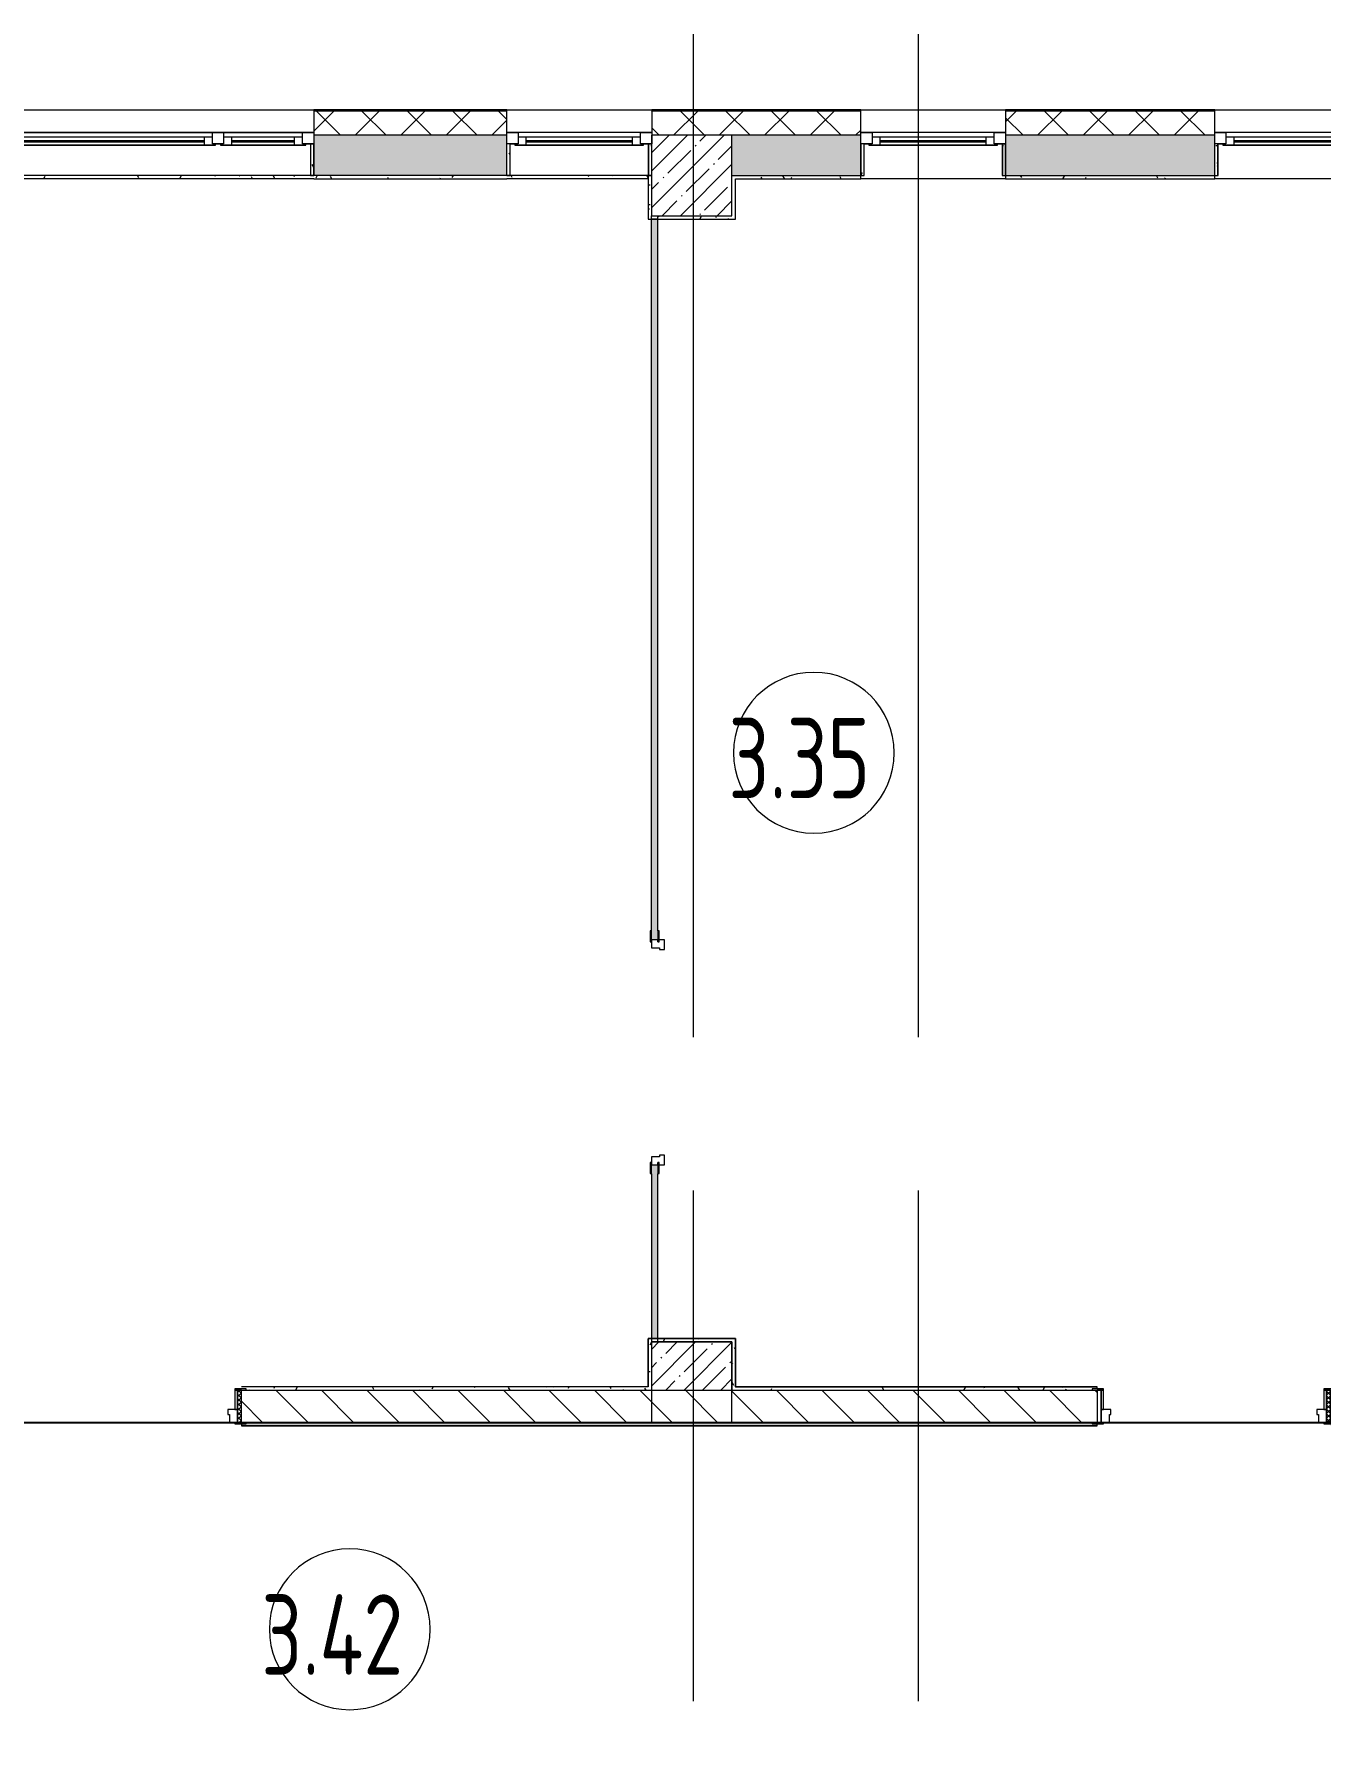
# Model space of a CAD drawing. Header units: millimetres. Extents: x -625 to 415037, y -3642 to 102118.
# Drawn here: x 390939 to 398937, y 11390 to 22028 of the extents above; entities that cross this region are included whole.
import ezdxf

# ---------------------------------------------------------------- set-up
doc = ezdxf.new("R2010")
doc.units = ezdxf.units.MM
doc.linetypes.add('Осевая', pattern=[6350, 1270, -952.5, 3175, -952.5])
for name, color, linetype, lineweight in [('A-AREA-IDEN', 7, 'Continuous', 9), ('A-DOOR-FRAM-2', 7, 'Continuous', 5), ('A-GLAZ', 7, 'Continuous', 9), ('A-GLAZ-1', 7, 'Continuous', 5), ('A-WALL', 7, 'Continuous', 5), ('I-WALL', 7, 'Continuous', 5), ('S-COLS', 7, 'Continuous', 9), ('S-COLS-1', 7, 'Continuous', 5), ('Оси', 7, 'Continuous', 9), ('Оси-2', 7, 'Осевая', 9)]:
    doc.layers.add(name, color=color, linetype=linetype, lineweight=lineweight)
doc.layers.add('A-AREA-PATT-3', color=7, linetype='Continuous', lineweight=5, true_color=0xe6fae8, transparency=1)
for name, color, linetype, lineweight, true_color in [('A-DOOR-1', 7, 'Continuous', 5, 0xc0c0c0), ('A-DOOR-FRAM-1', 7, 'Continuous', 5, 0xc0c0c0), ('A-WALL-1', 9, 'Continuous', 5, 0x808080), ('A-WALL-FNSH-1', 9, 'Continuous', 5, 0x808080)]:
    doc.layers.add(name, color=color, linetype=linetype, lineweight=lineweight, true_color=true_color)
doc.layers.get('A-DOOR-1').off()
doc.styles.add('СПДС', font='ГОСТ тип А.ttf', dxfattribs={"width": 0.9})
pattern_1 = [(45, (289227.4, 1e-08), (-114.04925, 114.04925), []), (45, (289341.45, 1e-08), (-114.04925, 114.04925), [201.612, -40.322, 6.706, -33.617])]
pattern_2 = [(0, (289227.4, 1e-08), (243.84, 60.96), [20.117, -162.763, 20.117, -162.763, -975.36]), (0, (289227.4, 1e-08), (243.84, 60.96), [-365.76, 20.117, -345.643, 20.117, -162.763, -426.72]), (0, (289227.4, 1e-08), (243.84, 60.96), [-914.4, 20.117, -101.803, 20.117, -284.683]), (120, (289318.84, 30.48), (-174.71291, 180.691634), [20.117, -162.763, 20.117, -162.763, -975.36]), (120, (289318.84, 30.48), (-174.71291, 180.691634), [-365.76, 20.117, -345.643, 20.117, -162.763, -426.72]), (120, (289318.84, 30.48), (-174.71291, 180.691634), [-914.4, 20.117, -101.803, 20.117, -284.683]), (240, (289349.32, 152.4), (-69.12709, -241.651634), [20.117, -162.763, 20.117, -162.763, -975.36]), (240, (289349.32, 152.4), (-69.12709, -241.651634), [-365.76, 20.117, -345.643, 20.117, -162.763, -426.72]), (240, (289349.32, 152.4), (-69.12709, -241.651634), [-914.4, 20.117, -101.803, 20.117, -284.683])]

# ---------------------------------------------------------------- blocks, each defined once
blk = doc.blocks.new('120_Окно_СКБ_1Ст - 120_Окно_СКБ_1Ст 900х2500_h_ с форточкой-22876038-Объем проектирования 3 этажа')
at = {"layer": 'A-GLAZ'}
for p, q in [((-450, -127), (-450, -57)), ((-450, -57), (-380, -57)), ((-380, -57), (-380, -127)), ((380, -87), (-380, -87)), ((-380, -87), (-380, -127)), ((-330, -137), (-330, -87)), ((330, -137), (330, -87)), ((380, -127), (380, -57)), ((380, -57), (450, -57)), ((380, -127), (380, -87)), ((450, -57), (450, -127)), ((-380, -127), (-450, -127)), ((-380, -127), (-400, -127)), ((-400, -127), (-400, -137)), ((-400, -137), (400, -137)), ((400, -137), (-400, -137)), ((450, -127), (380, -127)), ((400, -127), (380, -127)), ((400, -137), (400, -127))]:
    blk.add_line(p, q, dxfattribs=at)
at = {"layer": 'A-GLAZ-1'}
for p, q in [((450, -57), (-450, -57)), ((-430, -127), (-400, -127)), ((-330, -107), (330, -107)), ((330, -117), (-330, -117)), ((400, -127), (450, -127))]:
    blk.add_line(p, q, dxfattribs=at)
blk = doc.blocks.new('120_Окно_СКБ_1Ст - 120_Окно_СКБ_1Ст 900х2500_h_ с форточкой-V559-Объем проектирования 3 этажа')
at = {"layer": 'A-GLAZ'}
for p, q in [((-450, -127), (-450, -57)), ((-450, -57), (-380, -57)), ((-380, -57), (-380, -127)), ((380, -87), (-380, -87)), ((-380, -87), (-380, -127)), ((-330, -137), (-330, -87)), ((330, -137), (330, -87)), ((380, -127), (380, -57)), ((380, -57), (450, -57)), ((380, -127), (380, -87)), ((450, -57), (450, -127)), ((-380, -127), (-450, -127)), ((-380, -127), (-400, -127)), ((-400, -127), (-400, -137)), ((-400, -137), (400, -137)), ((400, -137), (-400, -137)), ((450, -127), (380, -127)), ((400, -127), (380, -127)), ((400, -137), (400, -127))]:
    blk.add_line(p, q, dxfattribs=at)
at = {"layer": 'A-GLAZ-1'}
for p, q in [((450, -57), (-450, -57)), ((-430, -127), (-400, -127)), ((-330, -107), (330, -107)), ((330, -117), (-330, -117)), ((400, -127), (450, -127))]:
    blk.add_line(p, q, dxfattribs=at)
blk = doc.blocks.new('120_Окно_СКБ_2Ст_Фрамуга сверху - 120_Окно_СКБ_2Ст_2300х2500_h_ ДОО-V560-Объем проектирования 3 этажа')
at = {"layer": 'A-GLAZ'}
for p, q in [((-1150, -127), (-1150, -57)), ((-1150, -57), (-1080, -57)), ((-1080, -57), (-1080, -127)), ((520, -87), (-1080, -87)), ((-1080, -87), (-1080, -127)), ((-1030, -137), (-1030, -87)), ((470, -137), (470, -87)), ((520, -127), (520, -57)), ((520, -57), (590, -57)), ((520, -127), (520, -87)), ((590, -57), (590, -127)), ((1080, -87), (590, -87)), ((590, -87), (590, -127)), ((640, -137), (640, -87)), ((1030, -137), (1030, -87)), ((1080, -127), (1080, -57)), ((1080, -57), (1150, -57)), ((1080, -127), (1080, -87)), ((1150, -57), (1150, -127)), ((-1080, -127), (-1150, -127)), ((-1080, -127), (-1100, -127)), ((-1100, -127), (-1100, -137)), ((-1100, -137), (540, -137)), ((540, -137), (-1100, -137)), ((590, -127), (520, -127)), ((540, -127), (520, -127)), ((540, -137), (540, -127)), ((590, -127), (570, -127)), ((570, -127), (570, -137)), ((570, -137), (1100, -137)), ((1100, -137), (570, -137)), ((1150, -127), (1080, -127)), ((1100, -127), (1080, -127)), ((1100, -137), (1100, -127))]:
    blk.add_line(p, q, dxfattribs=at)
at = {"layer": 'A-GLAZ-1'}
for p, q in [((1150, -57), (-1150, -57)), ((-1080, -57), (1080, -57)), ((-1130, -127), (-1100, -127)), ((-1030, -107), (470, -107)), ((470, -117), (-1030, -117)), ((540, -127), (570, -127)), ((540, -127), (570, -127)), ((640, -107), (1030, -107)), ((1030, -117), (640, -117)), ((1100, -127), (1150, -127))]:
    blk.add_line(p, q, dxfattribs=at)
blk = doc.blocks.new('110_Дверь_СКБ_2Ст - Д-6_л__ ДОО_Дв_1450x2100h_Дверь из раздевальной в коридор-32357677-Объем проектирования 3 этажа')
at = {"layer": 'A-DOOR-FRAM-2'}
h = blk.add_hatch(dxfattribs=at)
h.set_pattern_fill('FP_40', color=256, style=0, pattern_type=2)
h.set_pattern_definition([(45, (-546.384, 164.685), (-14.1421, 14.1421), []), (135, (-546.384, 164.685), (-14.1421, -14.1421), [])])
h.paths.add_polyline_path([(-713, 100), (-713, -100), (-688, -100), (-688, 100)])
at = {"layer": 'A-DOOR-FRAM-1'}
for p, q in [((-672, 108), (-742, 108)), ((-742, 108), (-742, 100)), ((-672, 100), (-672, 108)), ((768, 108), (698, 108)), ((698, 108), (698, 100)), ((768, 100), (768, 108)), ((-742, 100), (-672, 100)), ((-688, 100), (-713, 100)), ((-713, 100), (-713, -100)), ((-638, 100), (-688, 100)), ((-688, 100), (-688, 20)), ((-688, 20), (-628, 20)), ((-688, -100), (-688, 100)), ((-672, 20), (-688, 20)), ((-688, 20), (-688, -100)), ((-672, -100), (-672, 20)), ((-638, 50), (-638, 100)), ((-628, 50), (-638, 50)), ((-628, 20), (-628, 50)), ((662, 50), (652, 50)), ((652, 50), (652, 20)), ((652, 20), (712, 20)), ((662, 100), (662, 50)), ((712, 100), (662, 100)), ((698, 100), (768, 100)), ((712, 20), (698, 20)), ((698, 20), (698, -100)), ((712, 20), (712, 100)), ((738, 100), (712, 100)), ((712, 100), (712, -100)), ((712, -100), (712, 20)), ((738, -100), (738, 100)), ((-672, -100), (-742, -100)), ((-742, -100), (-742, -108)), ((-713, -100), (-688, -100)), ((-688, -100), (-672, -100)), ((-672, -108), (-672, -100)), ((698, -100), (712, -100)), ((768, -100), (698, -100)), ((698, -100), (698, -108)), ((712, -100), (738, -100)), ((768, -108), (768, -100)), ((-742, -108), (-672, -108)), ((698, -108), (768, -108))]:
    blk.add_line(p, q, dxfattribs=at)
blk = doc.blocks.new('BSC_Колонна _Прямоугольная - 500х500-23282986-Объем проектирования 3 этажа')
at = {"layer": 'S-COLS-1'}
h = blk.add_hatch(dxfattribs=at)
h.set_pattern_fill('FP_150', color=256, style=0, pattern_type=2)
h.set_pattern_definition([(45, (-105800, -21150), (-114.04925, 114.04925), []), (45, (-105685.95, -21150), (-114.04925, 114.04925), [201.613, -40.323, 6.706, -33.617])])
h.paths.add_polyline_path([(-250, -250), (250, -250), (250, 250), (-250, 250), (-250, -250)])
for p, q in [((250, 250), (-250, 250)), ((-250, 250), (-250, -250)), ((250, -250), (250, 250)), ((-250, -250), (250, -250))]:
    blk.add_line(p, q, dxfattribs=at)
blk = doc.blocks.new('110_Дверь_СКБ_2Ст - Д-5_п_ Из игровой в коридор-32357676-Объем проектирования 3 этажа')
at = {"layer": 'A-DOOR-FRAM-1'}
for p, q in [((-672, 28), (-742, 28)), ((-742, 28), (-742, 20)), ((-742, 20), (-672, 20)), ((-638, 20), (-688, 20)), ((-688, 20), (-688, -60)), ((-672, 20), (-672, 28)), ((-638, -30), (-638, 20)), ((662, 20), (662, -30)), ((712, 20), (662, 20)), ((768, 28), (698, 28)), ((698, 28), (698, 20)), ((698, 20), (768, 20)), ((712, -60), (712, 20)), ((768, 20), (768, 28)), ((-672, -20), (-742, -20)), ((-742, -20), (-742, -28)), ((-742, -28), (-672, -28)), ((-688, -60), (-628, -60)), ((-672, -19), (-688, -19)), ((-688, -19), (-688, -20)), ((-688, -20), (-672, -20)), ((-672, -20), (-672, -19)), ((-672, -28), (-672, -20)), ((-628, -30), (-638, -30)), ((-628, -60), (-628, -30)), ((662, -30), (652, -30)), ((652, -30), (652, -60)), ((652, -60), (712, -60)), ((712, -19), (698, -19)), ((698, -19), (698, -20)), ((698, -20), (712, -20)), ((768, -20), (698, -20)), ((698, -20), (698, -28)), ((698, -28), (768, -28)), ((712, -20), (712, -19)), ((768, -28), (768, -20))]:
    blk.add_line(p, q, dxfattribs=at)
blk = doc.blocks.new('Марка_Помещения - Номер-25198446-Объем проектирования 3 этажа')
at = {"layer": 'A-AREA-IDEN'}
for start, end in [(360, 180), (180, 360)]:
    blk.add_arc((0, 0), 2.5, start, end, dxfattribs=at)

msp = doc.modelspace()

# ---------------------------------------------------------------- hatches: boundary and pattern name
at = {"layer": 'A-AREA-PATT-3'}
h = msp.add_hatch(color=256, dxfattribs=at)
h.paths.add_polyline_path([(394779, 13921), (394817, 13921), (394817, 15000), (394777, 15000), (394777, 13921)])
h.paths.add_polyline_path([(399567, 14154), (400053, 14154), (400053, 15050), (400049, 15050), (400049, 14158), (399077, 14158), (399077, 14154), (399562, 14154)])
h.paths.add_polyline_path([(390052, 16381), (390056, 16381), (390056, 18181), (390052, 18181), (390052, 17123)])
h.paths.add_polyline_path([(394817, 16400), (394817, 20880), (394777, 20880), (394777, 16400), (394782, 16400)])
at = {"layer": 'A-WALL'}
h = msp.add_hatch(dxfattribs=at)
h.set_pattern_fill('FP_24', color=256, style=0, pattern_type=2)
h.set_pattern_definition([(45, (289227.4, 1e-08), (-141.42136, 141.42136), []), (135, (289227.4, 1e-08), (-141.42136, -141.42136), [])])
h.paths.add_polyline_path([(397635, 21400), (398278, 21400), (398278, 21550), (396978, 21550), (396978, 21400)])
h.paths.add_polyline_path([(393878, 21400), (393878, 21550), (392677, 21550), (392677, 21400), (393284, 21400)])
h.paths.add_polyline_path([(395277, 21400), (396078, 21400), (396078, 21550), (394778, 21550), (394778, 21400)])
h.paths.add_polyline_path([(389887, 21400), (390377, 21400), (390377, 21550), (385837, 21550), (385837, 21400), (389807, 21400)])
h.paths.add_polyline_path([(399178, 21400), (400477, 21400), (400477, 21550), (399178, 21550)])
h.paths.add_polyline_path([(382537, 21400), (382537, 21550), (382517, 21550), (382517, 21400)])
h.paths.add_polyline_path([(414057, 21400), (414457, 21400), (414457, 21550), (409378, 21550), (409378, 21400), (412864, 21400)])
h.paths.add_polyline_path([(406228, 21400), (406228, 21550), (405358, 21550), (405358, 21400)])
h.paths.add_polyline_path([(402777, 21400), (403928, 21400), (403928, 21550), (402777, 21550)])
h.paths.add_polyline_path([(407128, 21400), (408478, 21400), (408478, 21550), (407128, 21550)])
at = {"layer": 'I-WALL'}
h = msp.add_hatch(dxfattribs=at)
h.set_pattern_fill('FP_1', color=256, style=0, pattern_type=2)
h.set_pattern_definition(pattern_1)
h.paths.add_polyline_path([(400477, 21150), (400477, 21400), (400277, 21400), (400277, 21150), (400355, 21150)])
h.paths.add_polyline_path([(410077, 21150), (410267, 21150), (410267, 21400), (410077, 21400), (410077, 21203)])
h.paths.add_polyline_path([(397091, 21150), (398278, 21150), (398278, 21400), (396978, 21400), (396978, 21150)])
h.paths.add_polyline_path([(402777, 21150), (403928, 21150), (403928, 21400), (402777, 21400), (402777, 21336)])
h.paths.add_polyline_path([(408478, 21150), (408478, 21400), (407128, 21400), (407128, 21150), (407425, 21150)])
h.paths.add_polyline_path([(399178, 21150), (399577, 21152), (399577, 21400), (399178, 21400), (399178, 21336)])
h.paths.add_polyline_path([(406228, 21150), (406228, 21400), (405358, 21400), (405358, 21150)])
h.paths.add_polyline_path([(393878, 21150), (393878, 21400), (392677, 21400), (392677, 21150), (393828, 21150)])
h.paths.add_polyline_path([(395277, 21150), (396078, 21150), (396078, 21400), (395277, 21400), (395277, 21336)])
h.paths.add_polyline_path([(390377, 21150), (390377, 21400), (390027, 21400), (390027, 21150), (390347, 21150)])
h = msp.add_hatch(dxfattribs=at)
h.set_pattern_fill('FP_191', color=256, style=0, pattern_type=2)
h.set_pattern_definition(pattern_2)
h.paths.add_polyline_path([(392677, 21150), (392677, 21348), (392657, 21348), (392657, 21150)])
h = msp.add_hatch(dxfattribs=at)
h.set_pattern_fill('FP_191', color=256, style=0, pattern_type=2)
h.set_pattern_definition(pattern_2)
h.paths.add_polyline_path([(393898, 21150), (393898, 21348), (393878, 21348), (393878, 21150)])
h = msp.add_hatch(dxfattribs=at)
h.set_pattern_fill('FP_191', color=256, style=0, pattern_type=2)
h.set_pattern_definition(pattern_2)
h.paths.add_polyline_path([(394777, 21150), (394777, 21348), (394758, 21348), (394758, 21150)])
h = msp.add_hatch(dxfattribs=at)
h.set_pattern_fill('FP_191', color=256, style=0, pattern_type=2)
h.set_pattern_definition(pattern_2)
h.paths.add_polyline_path([(396078, 21150), (396098, 21151), (396098, 21348), (396078, 21348), (396078, 21336)])
h = msp.add_hatch(dxfattribs=at)
h.set_pattern_fill('FP_191', color=256, style=0, pattern_type=2)
h.set_pattern_definition(pattern_2)
h.paths.add_polyline_path([(396978, 21150), (396978, 21348), (396958, 21348), (396958, 21150)])
h = msp.add_hatch(dxfattribs=at)
h.set_pattern_fill('FP_191', color=256, style=0, pattern_type=2)
h.set_pattern_definition(pattern_2)
h.paths.add_polyline_path([(398298, 21150), (398298, 21348), (398278, 21348), (398278, 21150)])
h = msp.add_hatch(dxfattribs=at)
h.set_pattern_fill('FP_191', color=256, style=0, pattern_type=2)
h.set_pattern_definition(pattern_2)
h.paths.add_polyline_path([(394756, 21130), (394756, 21150), (390047, 21150), (390047, 21130), (394644, 21130)])
h = msp.add_hatch(dxfattribs=at)
h.set_pattern_fill('FP_191', color=256, style=0, pattern_type=2)
h.set_pattern_definition(pattern_2)
h.paths.add_polyline_path([(394757, 20879), (394777, 20880), (394777, 21150), (394757, 21150), (394757, 20880)])
h = msp.add_hatch(dxfattribs=at)
h.set_pattern_fill('FP_191', color=256, style=0, pattern_type=2)
h.set_pattern_definition(pattern_2)
h.paths.add_polyline_path([(399516, 21130), (399556, 21130), (399557, 21150), (399178, 21150), (399178, 21130), (399267, 21130)])
h.paths.add_polyline_path([(395282, 21130), (396078, 21130), (396078, 21150), (395277, 21150), (395277, 21130)])
h.paths.add_polyline_path([(398278, 21130), (398278, 21150), (396978, 21150), (396978, 21130), (398179, 21130)])
h = msp.add_hatch(dxfattribs=at)
h.set_pattern_fill('FP_191', color=256, style=0, pattern_type=2)
h.set_pattern_definition(pattern_2)
h.paths.add_polyline_path([(395276, 20880), (395277, 20880), (395277, 20900), (394817, 20899), (394817, 20880), (394916, 20880)])
h = msp.add_hatch(dxfattribs=at)
h.set_pattern_fill('FP_191', color=256, style=0, pattern_type=2)
h.set_pattern_definition(pattern_2)
h.paths.add_polyline_path([(394777, 13620), (394777, 13920), (394757, 13920), (394757, 13621), (394761, 13621)])
h = msp.add_hatch(dxfattribs=at)
h.set_pattern_fill('FP_191', color=256, style=0, pattern_type=2)
h.set_pattern_definition(pattern_2)
h.paths.add_polyline_path([(394817, 13900), (395297, 13900), (395297, 13920), (394817, 13918), (394817, 13905)])
h = msp.add_hatch(dxfattribs=at)
h.set_pattern_fill('FP_191', color=256, style=0, pattern_type=2)
h.set_pattern_definition(pattern_2)
h.paths.add_polyline_path([(395297, 13600), (395297, 13900), (395277, 13900), (395277, 13600), (395282, 13600)])
h = msp.add_hatch(dxfattribs=at)
h.set_pattern_fill('FP_191', color=256, style=0, pattern_type=2)
h.set_pattern_definition(pattern_2)
h.paths.add_polyline_path([(394372, 13600), (394777, 13600), (394777, 13620), (392227, 13620), (392227, 13608), (392257, 13608), (392257, 13600), (393284, 13600)])
h.paths.add_polyline_path([(390565, 13600), (390747, 13600), (390747, 13608), (390777, 13608), (390777, 13620), (390347, 13620), (390347, 13600)])
h = msp.add_hatch(dxfattribs=at)
h.set_pattern_fill('FP_191', color=256, style=0, pattern_type=2)
h.set_pattern_definition(pattern_2)
h.paths.add_polyline_path([(395297, 13600), (397517, 13600), (397517, 13608), (397547, 13608), (397547, 13620), (395298, 13620), (395298, 13605)])
h.paths.add_polyline_path([(399027, 13600), (399097, 13600), (399097, 13620), (398997, 13620), (398997, 13608), (399027, 13608), (399027, 13605)])
h = msp.add_hatch(dxfattribs=at)
h.set_pattern_fill('FP_23', color=256, style=0, pattern_type=2)
h.set_pattern_definition([(135, (289227.4, 1e-08), (-141.42136, -141.42136), [])])
h.paths.add_polyline_path([(409671, 13400), (410157, 13400), (410157, 13600), (408158, 13600), (408158, 13400), (409624, 13400)])
h.paths.add_polyline_path([(390777, 13400), (390777, 13600), (390327, 13600), (390327, 13400), (390747, 13400)])
h.paths.add_polyline_path([(392227, 13400), (397547, 13400), (397547, 13600), (392227, 13600)])
h.paths.add_polyline_path([(401237, 13400), (404827, 13400), (404827, 13600), (400277, 13600), (400277, 13400), (401120, 13400)])
h.paths.add_polyline_path([(406428, 13400), (406708, 13400), (406708, 13600), (405327, 13600), (405327, 13400), (406338, 13400)])
h.paths.add_polyline_path([(399777, 13400), (399777, 13600), (398997, 13600), (398997, 13400), (399027, 13400)])
h = msp.add_hatch(dxfattribs=at)
h.set_pattern_fill('FP_191', color=256, style=0, pattern_type=2)
h.set_pattern_definition(pattern_2)
h.paths.add_polyline_path([(409586, 13380), (409587, 13400), (408188, 13400), (408188, 13392), (408158, 13392), (408158, 13380), (409577, 13380)])
h.paths.add_polyline_path([(399811, 13380), (406708, 13380), (406708, 13392), (406678, 13392), (406678, 13400), (399027, 13400), (399027, 13392), (398997, 13392), (398997, 13380), (399777, 13380)])
h.paths.add_polyline_path([(392227, 13380), (397547, 13380), (397547, 13392), (397517, 13392), (397517, 13400), (392257, 13400), (392257, 13392), (392227, 13392)])
h.paths.add_polyline_path([(390777, 13380), (390777, 13392), (390747, 13392), (390747, 13400), (389857, 13400), (389857, 13392), (389827, 13392), (389829, 13380), (390565, 13380)])
h.paths.add_polyline_path([(388877, 13380), (388877, 13392), (388847, 13392), (388847, 13400), (387927, 13400), (387927, 13380), (388847, 13380)])
at = {"layer": 'S-COLS-1'}
h = msp.add_hatch(dxfattribs=at)
h.set_pattern_fill('FP_1', color=256, style=0, pattern_type=2)
h.set_pattern_definition(pattern_1)
h.paths.add_polyline_path([(394777, 13600), (395277, 13600), (395277, 13900), (394777, 13900), (394777, 13620)])

# ---------------------------------------------------------------- linework, layer by layer
msp.add_lwpolyline([(414057, 10600), (374197, 10600), (374197, 13400), (414057, 13400)], close=True)
at = {"layer": 'A-WALL'}
for p, q in [((390377, 21558), (392677, 21558)), ((393878, 21553), (392677, 21553)), ((393878, 21550), (392677, 21550)), ((393878, 21558), (394778, 21558)), ((396078, 21553), (394778, 21553)), ((396078, 21550), (394778, 21550)), ((396078, 21558), (396978, 21558)), ((398278, 21553), (396978, 21553)), ((398278, 21550), (396978, 21550)), ((398278, 21558), (399178, 21558)), ((393878, 21400), (392677, 21400)), ((396078, 21400), (395277, 21400)), ((398278, 21400), (396978, 21400)), ((394756, 21130), (394757, 21130)), ((395277, 21150), (396078, 21150)), ((395297, 21129), (395297, 21130)), ((396978, 21150), (398278, 21150)), ((394757, 13620), (394757, 13920)), ((395297, 13900), (395297, 13620)), ((394757, 13620), (392227, 13620)), ((392257, 13600), (397517, 13600)), ((393284, 13400), (397517, 13400))]:
    msp.add_line(p, q, dxfattribs=at)
at = {"layer": 'A-WALL-1'}
for p, q in [((392677, 21550), (392677, 21150)), ((393878, 21150), (393878, 21550)), ((394778, 21550), (394778, 21400)), ((396078, 21130), (396078, 21550)), ((396978, 21550), (396978, 21130)), ((398278, 21130), (398278, 21550)), ((392677, 21348), (392657, 21348)), ((392657, 21348), (392657, 21150)), ((392677, 21150), (392677, 21348)), ((393898, 21348), (393878, 21348)), ((393898, 21150), (393898, 21348)), ((394777, 21348), (394758, 21348)), ((394758, 21348), (394758, 21150)), ((396098, 21348), (396078, 21348)), ((396078, 21348), (396078, 21150)), ((396098, 21150), (396098, 21348)), ((396978, 21348), (396958, 21348)), ((396958, 21348), (396958, 21150)), ((396978, 21150), (396978, 21348)), ((398298, 21348), (398278, 21348)), ((398298, 21150), (398298, 21348)), ((394777, 21150), (390027, 21150)), ((392657, 21150), (392677, 21150)), ((393878, 21150), (393898, 21150)), ((394757, 21150), (394757, 20879)), ((394758, 21150), (394777, 21150)), ((396078, 21150), (396098, 21150)), ((396958, 21150), (396978, 21150)), ((398278, 21150), (398298, 21150)), ((394757, 20879), (394777, 20879)), ((394777, 16455), (394777, 20900)), ((394777, 20880), (394817, 20880)), ((394817, 16455), (394817, 20900)), ((394777, 14945), (394777, 13600)), ((394817, 13900), (394817, 14945)), ((395297, 13920), (394757, 13920)), ((394777, 13900), (395277, 13900)), ((395277, 13900), (395277, 13600)), ((392227, 13620), (392227, 13620)), ((395298, 13620), (395297, 13620)), ((397547, 13608), (397547, 13620)), ((392227, 13392), (392227, 13380)), ((392227, 13380), (397547, 13380)), ((397547, 13380), (397547, 13392))]:
    msp.add_line(p, q, dxfattribs=at)
at = {"layer": 'A-WALL-FNSH-1'}
for p, q in [((393878, 21558), (392677, 21558)), ((392677, 21558), (392677, 21550)), ((393878, 21550), (393878, 21558)), ((396078, 21558), (394778, 21558)), ((394778, 21558), (394778, 21550)), ((396078, 21550), (396078, 21558)), ((398278, 21558), (396978, 21558)), ((396978, 21558), (396978, 21550)), ((398278, 21550), (398278, 21558)), ((392657, 21348), (392656, 21348)), ((392656, 21348), (392656, 21150)), ((393899, 21348), (393898, 21348)), ((393899, 21150), (393899, 21348)), ((394758, 21348), (394757, 21348)), ((394757, 21348), (394757, 21150)), ((396099, 21348), (396098, 21348)), ((396099, 21150), (396099, 21348)), ((396958, 21348), (396957, 21348)), ((396957, 21348), (396957, 21150)), ((398299, 21348), (398298, 21348)), ((398299, 21150), (398299, 21348)), ((392656, 21150), (392657, 21150)), ((392677, 21130), (392677, 21129)), ((392677, 21129), (393878, 21129)), ((393878, 21129), (393878, 21130)), ((393898, 21150), (393899, 21150)), ((394756, 21129), (394756, 20880)), ((394757, 21150), (394758, 21150)), ((395298, 21129), (396078, 21129)), ((395298, 20879), (395298, 21129)), ((396078, 21129), (396078, 21130)), ((396098, 21150), (396099, 21150)), ((396957, 21150), (396958, 21150)), ((396978, 21130), (396978, 21129)), ((396978, 21129), (398278, 21129)), ((398278, 21129), (398278, 21130)), ((398298, 21150), (398299, 21150)), ((394756, 20880), (394757, 20880)), ((394777, 20879), (395298, 20879)), ((394756, 13921), (394756, 13621)), ((395298, 13921), (394756, 13921)), ((395297, 13920), (395297, 13900)), ((395298, 13921), (395298, 13620)), ((394756, 13621), (392227, 13621)), ((392227, 13621), (392227, 13620)), ((397547, 13621), (395298, 13621)), ((395298, 13620), (397547, 13620)), ((397547, 13620), (397547, 13621)), ((392227, 13380), (392227, 13379)), ((392227, 13379), (397547, 13379)), ((397547, 13379), (397547, 13380))]:
    msp.add_line(p, q, dxfattribs=at)
at = {"layer": 'I-WALL'}
for p, q in [((392677, 21129), (390377, 21129)), ((394756, 21129), (393878, 21129)), ((394756, 21129), (394756, 21130)), ((396978, 21129), (396078, 21129)), ((399178, 21129), (398278, 21129))]:
    msp.add_line(p, q, dxfattribs=at)
at = {"layer": 'S-COLS-1'}
for p, q in [((395277, 13900), (394777, 13900)), ((394777, 13900), (394777, 13400)), ((395277, 13400), (395277, 13900)), ((394777, 13400), (395277, 13400))]:
    msp.add_line(p, q, dxfattribs=at)
at = {"layer": 'Оси'}
for p, q in [((395037, 17028), (395037, 22028)), ((396437, 17028), (396437, 22028))]:
    msp.add_line(p, q, dxfattribs=at)
at = {"layer": 'Оси-2'}
for p, q in [((395037, 3094), (395037, 17028)), ((396437, 3094), (396437, 17028))]:
    msp.add_line(p, q, dxfattribs=at)

# ---------------------------------------------------------------- block references
at = {"layer": 'A-AREA-IDEN', "xscale": 199.9999999999999, "yscale": 199.9999999999999, "zscale": 199.9999999999999}
for p in [(395786, 17562), (392901, 12114)]:
    msp.add_blockref('Марка_Помещения - Номер-25198446-Объем проектирования 3 этажа', p, dxfattribs=at)
at = {"layer": 'A-DOOR-1'}
for name, p, rotation in [('110_Дверь_СКБ_2Ст - Д-5_п_ Из игровой в коридор-32357676-Объем проектирования 3 этажа', (394797, 15688), 89.99999999999986), ('110_Дверь_СКБ_2Ст - Д-6_л__ ДОО_Дв_1450x2100h_Дверь из раздевальной в коридор-32357677-Объем проектирования 3 этажа', (391515, 13500), 180), ('110_Дверь_СКБ_2Ст - Д-6_л__ ДОО_Дв_1450x2100h_Дверь из раздевальной в коридор-32357677-Объем проектирования 3 этажа', (398285, 13500), 180)]:
    msp.add_blockref(name, p, dxfattribs=dict(at, rotation=rotation))
at = {"layer": 'A-GLAZ', "color": 3}
for name, p in [('120_Окно_СКБ_2Ст_Фрамуга сверху - 120_Окно_СКБ_2Ст_2300х2500_h_ ДОО-V560-Объем проектирования 3 этажа', (391527, 21475)), ('120_Окно_СКБ_1Ст - 120_Окно_СКБ_1Ст 900х2500_h_ с форточкой-V559-Объем проектирования 3 этажа', (394328, 21475)), ('120_Окно_СКБ_1Ст - 120_Окно_СКБ_1Ст 900х2500_h_ с форточкой-22876038-Объем проектирования 3 этажа', (396528, 21475)), ('120_Окно_СКБ_1Ст - 120_Окно_СКБ_1Ст 900х2500_h_ с форточкой-22876038-Объем проектирования 3 этажа', (398728, 21475))]:
    msp.add_blockref(name, p, dxfattribs=at)
at = {"layer": 'S-COLS'}
msp.add_blockref('BSC_Колонна _Прямоугольная - 500х500-23282986-Объем проектирования 3 этажа', (395027, 21150), dxfattribs=at)

# ---------------------------------------------------------------- texts
at = {"layer": 'A-AREA-IDEN', "char_height": 500, "attachment_point": 1, "style": 'СПДС'}
for s, insert, width in [('3.35', (395255, 17779), 1327.59), ('3.42', (392351, 12331), 1370.89)]:
    msp.add_mtext(s, dxfattribs=dict(at, insert=insert, width=width))

doc.saveas('drawing.dxf')
